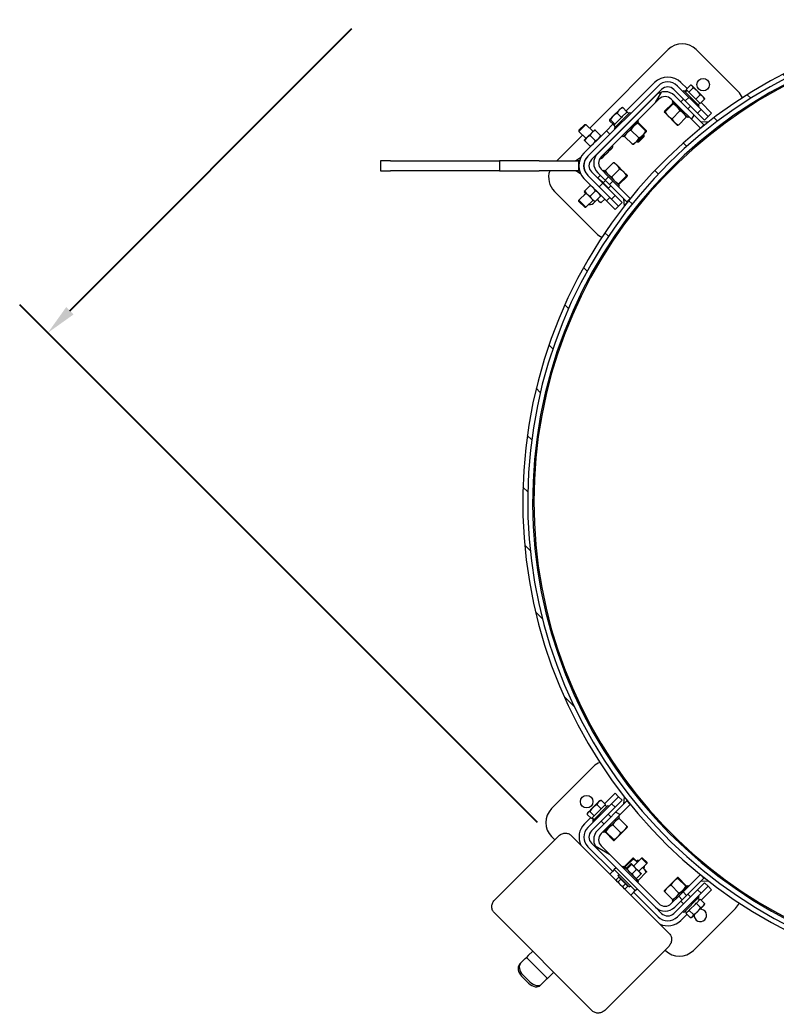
# Model space of a CAD drawing. Header units: inches. Extents: x 20 to 536, y 8 to 344.
# Drawn here: x 181.1 to 219.2, y 191.3 to 241.4 of the extents above; entities that cross this region are included whole.
import ezdxf

# ---------------------------------------------------------------- set-up
doc = ezdxf.new("R2010")
doc.units = ezdxf.units.IN
doc.header["$LTSCALE"] = 16
doc.header["$MEASUREMENT"] = 0
for name, color, linetype, lineweight in [('Dimension (ANSI)', 7, 'Continuous', 25), ('Hatch', 7, 'Continuous', 18), ('Visible', 7, 'Continuous', 18)]:
    doc.layers.add(name, color=color, linetype=linetype, lineweight=lineweight)
doc.styles.add('MEMCOR Medium', font='arial.ttf')
doc.dimstyles.new('Default (ANSI)', dxfattribs={"dimscale": 16, "dimtxt": 0.15, "dimasz": 0.098425, "dimexe": 0.125, "dimexo": 0.0625, "dimgap": 0.031496, "dimtad": 0, "dimtih": 1, "dimtoh": 1, "dimdec": 4, "dimrnd": 1e-08, "dimzin": 3, "dimdsep": 46, "dimlunit": 5, "dimtxsty": 'MEMCOR Medium', "dimcen": 0.09, "dimdle": 0.393701, "dimclrd": 256, "dimclre": 256, "dimclrt": 256, "dimadec": 0, "dimazin": 1, "dimtfac": 0.8, "dimtofl": 0, "dimtmove": 0, "dimatfit": 3, "dimfxl": 1, "dimfrac": 1, "dimtolj": 1, "dimtzin": 4, "dimlwd": -1, "dimlwe": -1, "dimarcsym": 0})

# ---------------------------------------------------------------- blocks, each defined once
blk = doc.blocks.new('*D30')
at = {"layer": 'Defpoints', "color": 0, "transparency": 16777216}
for p in [(222.2, 265.293), (247.762, 239.731), (207.912, 200.169)]:
    blk.add_point(p, dxfattribs=at)
at = {"layer": 'Dimension (ANSI)', "transparency": 16777216}
for p, q in [((247.055, 240.438), (220.786, 266.707)), ((221.086, 264.179), (206.857, 249.951)), ((183.607, 226.7), (197.836, 240.929)), ((207.205, 200.876), (181.079, 227.001))]:
    blk.add_line(p, q, dxfattribs=at)
for points in [[(220.901, 264.365), (221.272, 263.994), (222.2, 265.293)], [(183.421, 226.886), (183.793, 226.515), (182.494, 225.587)]]:
    blk.add_solid(points, dxfattribs=at)
at = {"layer": 'Dimension (ANSI)', "transparency": 16777216, "char_height": 2.4, "attachment_point": 5, "style": 'MEMCOR Medium'}
for s, insert in [('\\A1; 56{\\H0.8x;\\S1#8;} in', (202.347, 247.909)), ('\\A1;[1426.3 mm]', (202.347, 243.398))]:
    blk.add_mtext(s, dxfattribs=dict(at, insert=insert))

msp = doc.modelspace()

# ---------------------------------------------------------------- hatches: boundary and pattern name
at = {"layer": 'Hatch'}
h = msp.add_hatch(dxfattribs=at)
h.set_pattern_fill('ANSI31', color=256, scale=16, angle=90, style=0)
edge = h.paths.add_edge_path()
edge.add_spline(control_points=[(230.51857, 241.0779), (230.54985, 241.10985), (230.58123, 241.1417), (230.64424, 241.20528), (230.67586, 241.23701), (230.70758, 241.26865)], knot_values=[-0.6820759, -0.6820759, -0.6820759, -0.6820759, -0.34137369, -0.34137369, 0, 0, 0, 0], degree=3, periodic=0)
edge.add_line((230.70758, 241.26865), (230.70758, 241.32865))
edge.add_ellipse((230.70759, 217.07894), major_axis=(-24.24971, 0), ratio=1, start_angle=270, end_angle=307.897761)
edge.add_ellipse((230.70759, 217.07894), major_axis=(-19.13564, -14.89549), ratio=1, start_angle=270, end_angle=270.590688)
edge.add_ellipse((230.70759, 217.07894), major_axis=(-18.98106, -15.09197), ratio=1, start_angle=270, end_angle=283.023092)
edge.add_ellipse((230.70759, 217.07894), major_axis=(-15.09197, -18.98106), ratio=1, start_angle=270, end_angle=270.590688)
edge.add_ellipse((230.70759, 217.07894), major_axis=(-14.89549, -19.13564), ratio=1, start_angle=270, end_angle=345.795532)
edge.add_ellipse((230.70759, 217.07894), major_axis=(14.89549, -19.13564), ratio=1, start_angle=270, end_angle=270.590688)
edge.add_ellipse((230.70759, 217.07894), major_axis=(15.09197, -18.98106), ratio=1, start_angle=270, end_angle=283.023092)
edge.add_ellipse((230.70759, 217.07894), major_axis=(-15.09197, -18.98106), ratio=1, start_angle=0, end_angle=0.590688)
edge.add_ellipse((230.70759, 217.07894), major_axis=(19.13564, -14.89549), ratio=1, start_angle=270, end_angle=345.795532)
edge.add_ellipse((230.70759, 217.07894), major_axis=(19.13564, 14.89549), ratio=1, start_angle=270, end_angle=270.590688)
edge.add_ellipse((230.70759, 217.07894), major_axis=(18.98106, 15.09197), ratio=1, start_angle=270, end_angle=283.023092)
edge.add_ellipse((230.70759, 217.07894), major_axis=(15.09197, 18.98106), ratio=1, start_angle=270, end_angle=270.590688)
edge.add_ellipse((230.70759, 217.07894), major_axis=(14.89549, 19.13564), ratio=1, start_angle=270, end_angle=288.041464)
edge.add_ellipse((230.70759, 217.07894), major_axis=(8.23671, 22.808), ratio=1, start_angle=270, end_angle=270.611866)
edge.add_line((253.60224, 209.08626), (253.33728, 209.08626))
edge.add_ellipse((230.70759, 217.07894), major_axis=(-7.99268, -22.62969), ratio=1, start_angle=199.904181, end_angle=450, ccw=False)
h = msp.add_hatch(dxfattribs=at)
h.set_pattern_fill('ANSI31', color=256, scale=16, angle=180.0002, style=0)
edge = h.paths.add_edge_path()
edge.add_line((214.08715, 237.85958), (215.27983, 236.6669))
edge.add_line((215.27983, 236.6669), (215.4566, 236.84367))
edge.add_line((215.4566, 236.84367), (214.26392, 238.03636))
edge.add_ellipse((213.77602, 237.54845), major_axis=(-0.4879, 0.4879), ratio=1, start_angle=270, end_angle=360)
edge.add_line((213.28812, 238.03636), (209.75017, 234.49841))
edge.add_ellipse((210.23807, 234.01051), major_axis=(-0.4879, -0.4879), ratio=1, start_angle=270, end_angle=360)
edge.add_line((209.75017, 233.5226), (210.94285, 232.32992))
edge.add_line((210.94285, 232.32992), (211.11963, 232.5067))
edge.add_line((211.11963, 232.5067), (209.92695, 233.69938))
edge.add_ellipse((210.23807, 234.01051), major_axis=(-0.31113, 0.31113), ratio=1, start_angle=0, end_angle=90, ccw=False)
edge.add_line((209.92695, 234.32163), (210.23928, 234.63397))
edge.add_line((210.23928, 234.63397), (213.15256, 237.54725))
edge.add_line((213.15256, 237.54725), (213.46489, 237.85958))
edge.add_ellipse((213.77602, 237.54845), major_axis=(0.31113, 0.31113), ratio=1, start_angle=0, end_angle=90, ccw=False)
h = msp.add_hatch(dxfattribs=at)
h.set_pattern_fill('ANSI31', color=256, scale=16, angle=195.0002, style=0)
edge = h.paths.add_edge_path()
edge.add_line((215.41959, 235.90247), (215.59636, 236.07925))
edge.add_line((215.59636, 236.07925), (215.43884, 236.23678))
edge.add_line((215.43884, 236.23678), (214.12837, 237.54725))
edge.add_ellipse((213.64046, 237.05934), major_axis=(-0.4879, 0.4879), ratio=1, start_angle=270, end_angle=360)
edge.add_line((213.15256, 237.54725), (210.23928, 234.63397))
edge.add_ellipse((210.72718, 234.14606), major_axis=(-0.4879, -0.4879), ratio=1, start_angle=270, end_angle=360)
edge.add_line((210.23928, 233.65816), (210.61596, 233.28147))
edge.add_line((210.61596, 233.28147), (210.79274, 233.45825))
edge.add_line((210.79274, 233.45825), (210.41606, 233.83493))
edge.add_ellipse((210.72718, 234.14606), major_axis=(-0.31113, 0.31113), ratio=1, start_angle=0, end_angle=90, ccw=False)
edge.add_line((210.41606, 234.45719), (213.32934, 237.37047))
edge.add_ellipse((213.64046, 237.05934), major_axis=(0.31113, 0.31113), ratio=1, start_angle=0, end_angle=90, ccw=False)
edge.add_line((213.95159, 237.37047), (215.41959, 235.90247))
h = msp.add_hatch(dxfattribs=at)
h.set_pattern_fill('ANSI31', color=256, scale=16, angle=75, style=0)
edge = h.paths.add_edge_path()
edge.add_line((215.43884, 236.23678), (215.59636, 236.07925))
edge.add_line((215.59636, 236.07925), (215.61561, 236.06))
edge.add_ellipse((230.70759, 217.07894), major_axis=(18.98106, 15.09197), ratio=1, start_angle=89.409312, end_angle=90, ccw=False)
edge.add_line((215.8121, 236.21458), (215.43884, 236.23678))
h = msp.add_hatch(dxfattribs=at)
h.set_pattern_fill('ANSI31', color=256, scale=16, angle=195.0002, style=0)
h.paths.add_polyline_path([(210.83425, 233.06319), (211.54975, 232.34769), (211.70728, 232.19016), (211.88405, 232.36694), (211.01102, 233.23997)])
h = msp.add_hatch(dxfattribs=at)
h.set_pattern_fill('ANSI31', color=256, scale=16, angle=75, style=0)
edge = h.paths.add_edge_path()
edge.add_line((211.72653, 232.17091), (211.70728, 232.19016))
edge.add_line((211.70728, 232.19016), (211.54975, 232.34769))
edge.add_line((211.54975, 232.34769), (211.57195, 231.97443))
edge.add_ellipse((230.70759, 217.07894), major_axis=(14.89549, 19.13564), ratio=1, start_angle=89.409312, end_angle=90, ccw=False)
h = msp.add_hatch(dxfattribs=at)
h.set_pattern_fill('ANSI31', color=256, scale=16, angle=105, style=0)
edge = h.paths.add_edge_path()
edge.add_line((211.88405, 201.79094), (211.70728, 201.96772))
edge.add_line((211.70728, 201.96772), (211.54975, 201.81019))
edge.add_line((211.54975, 201.81019), (210.23928, 200.49972))
edge.add_ellipse((210.72718, 200.01182), major_axis=(-0.4879, -0.4879), ratio=1, start_angle=270, end_angle=360)
edge.add_line((210.23928, 199.52391), (213.15256, 196.61063))
edge.add_ellipse((213.64046, 197.09854), major_axis=(0.4879, -0.4879), ratio=1, start_angle=270, end_angle=360)
edge.add_line((214.12837, 196.61063), (214.50505, 196.98732))
edge.add_line((214.50505, 196.98732), (214.32827, 197.16409))
edge.add_line((214.32827, 197.16409), (213.95159, 196.78741))
edge.add_ellipse((213.64046, 197.09854), major_axis=(-0.31113, -0.31113), ratio=1, start_angle=0, end_angle=90, ccw=False)
edge.add_line((213.32934, 196.78741), (210.41606, 199.70069))
edge.add_ellipse((210.72718, 200.01182), major_axis=(-0.31113, 0.31113), ratio=1, start_angle=0, end_angle=90, ccw=False)
edge.add_line((210.41606, 200.32294), (211.88405, 201.79094))
h = msp.add_hatch(dxfattribs=at)
h.set_pattern_fill('ANSI31', color=256, scale=16, angle=75, style=0)
edge = h.paths.add_edge_path()
edge.add_line((211.54975, 201.81019), (211.70728, 201.96772))
edge.add_line((211.70728, 201.96772), (211.72653, 201.98697))
edge.add_ellipse((230.70759, 217.07894), major_axis=(-15.09197, 18.98106), ratio=1, start_angle=89.409312, end_angle=90, ccw=False)
edge.add_line((211.57195, 202.18345), (211.54975, 201.81019))
h = msp.add_hatch(dxfattribs=at)
h.set_pattern_fill('ANSI31', color=256, scale=16, angle=105, style=0)
h.paths.add_polyline_path([(214.72333, 197.2056), (215.43884, 197.9211), (215.59636, 198.07863), (215.41959, 198.25541), (214.54656, 197.38238)])
h = msp.add_hatch(dxfattribs=at)
h.set_pattern_fill('ANSI31', color=256, scale=16, angle=75, style=0)
edge = h.paths.add_edge_path()
edge.add_ellipse((230.70759, 217.07894), major_axis=(-19.13564, 14.89549), ratio=1, start_angle=89.409312, end_angle=90)
edge.add_line((215.8121, 197.9433), (215.43884, 197.9211))
edge.add_line((215.43884, 197.9211), (215.59636, 198.07863))
edge.add_line((215.59636, 198.07863), (215.61561, 198.09788))

# ---------------------------------------------------------------- linework, layer by layer
at = {"layer": 'Visible'}
for p, q in [((209.83502, 235.91262), (213.79723, 239.87483)), ((215.21145, 239.87483), (217.33277, 237.75351)), ((213.28812, 238.03636), (209.75017, 234.49841)), ((213.11134, 238.21313), (211.67372, 236.77551)), ((215.4566, 236.84367), (214.26392, 238.03636)), ((214.74855, 237.90528), (214.4407, 238.21313)), ((214.70471, 237.86143), (214.92014, 238.07687)), ((214.99291, 238.05936), (214.95105, 238.07058)), ((215.01736, 238.03492), (214.99291, 238.05936)), ((215.26419, 237.78809), (215.01736, 238.03492)), ((209.92695, 234.32163), (213.46489, 237.85958)), ((213.15256, 237.54725), (210.23928, 234.63397)), ((214.08715, 237.85958), (215.27983, 236.6669)), ((215.59636, 236.07925), (214.12837, 237.54725)), ((214.53653, 237.76375), (214.58107, 237.80829)), ((214.58107, 237.80829), (215.36056, 237.0288)), ((214.72591, 237.84023), (214.63752, 237.75184)), ((214.72646, 237.83968), (214.63807, 237.75129)), ((214.7457, 237.82044), (214.65731, 237.73205)), ((214.72597, 237.84017), (214.70471, 237.86143)), ((214.72597, 237.84017), (214.72646, 237.83968)), ((214.73103, 237.83511), (214.72646, 237.83968)), ((214.7457, 237.82044), (214.73103, 237.83511)), ((214.7457, 237.82044), (214.82261, 237.74353)), ((214.84387, 237.72227), (214.82261, 237.74353)), ((214.84387, 237.72227), (215.05931, 237.93771)), ((214.89804, 237.6681), (214.84387, 237.72227)), ((214.89804, 237.6681), (215.1442, 237.42194)), ((215.19837, 237.36777), (215.41381, 237.58321)), ((215.54911, 237.50317), (215.26419, 237.78809)), ((210.41606, 234.45719), (213.32934, 237.37047)), ((214.01565, 237.15765), (213.61876, 236.76077)), ((214.04354, 237.12976), (213.64666, 236.73288)), ((213.95159, 237.37047), (215.41959, 235.90247)), ((214.04742, 237.27464), (214.00288, 237.2301)), ((214.78237, 236.45061), (214.00288, 237.2301)), ((214.05856, 237.17442), (214.05717, 237.17479)), ((214.57272, 237.374), (214.43716, 237.23845)), ((214.92627, 237.02045), (214.79072, 236.88489)), ((215.19837, 237.36777), (215.1442, 237.42194)), ((215.23127, 237.33487), (215.19837, 237.36777)), ((215.23127, 237.33487), (215.3808, 237.18534)), ((215.3925, 237.17364), (215.30411, 237.08525)), ((215.31602, 236.98426), (215.36056, 237.0288)), ((215.41371, 237.15243), (215.3808, 237.18534)), ((215.41371, 237.15243), (215.62914, 237.36787)), ((215.98693, 236.6669), (215.45755, 237.19628)), ((215.61163, 237.44064), (215.54911, 237.50317)), ((215.61163, 237.44064), (215.62285, 237.39878)), ((211.02757, 236.52781), (210.83684, 236.33708)), ((211.33387, 236.83411), (211.02757, 236.52781)), ((211.08486, 235.92218), (211.86434, 236.70167)), ((211.43632, 236.45042), (211.22088, 236.66586)), ((211.4525, 236.95274), (211.33387, 236.83411)), ((211.4525, 236.95274), (211.45738, 236.95405)), ((211.47929, 236.49339), (211.67459, 236.68869)), ((211.71757, 236.73167), (211.50213, 236.9471)), ((211.71757, 236.73167), (211.67459, 236.68869)), ((211.71757, 236.73167), (211.71951, 236.73361)), ((211.8079, 236.64522), (211.71951, 236.73361)), ((211.90889, 236.65713), (211.86434, 236.70167)), ((213.602, 236.71786), (213.60163, 236.71924)), ((213.602, 236.71786), (213.60287, 236.71699)), ((213.60287, 236.71699), (213.79039, 236.52947)), ((213.79039, 236.52947), (214.12358, 236.19628)), ((214.39068, 236.78262), (213.9938, 236.38574)), ((215.27983, 236.6669), (215.4566, 236.84367)), ((215.63338, 236.31334), (215.27983, 236.6669)), ((215.81016, 236.49012), (215.4566, 236.84367)), ((215.98693, 236.6669), (215.81016, 236.49012)), ((209.29563, 235.81164), (209.58245, 236.09846)), ((209.64919, 236.09845), (209.29564, 235.7449)), ((209.58245, 236.09846), (209.64919, 236.09845)), ((210.00614, 235.7415), (209.64919, 236.09845)), ((211.01101, 236.11281), (210.67648, 235.77827)), ((210.83378, 236.33402), (210.83248, 236.32915)), ((210.83684, 236.33708), (210.83378, 236.33402)), ((211.05486, 236.06896), (210.83942, 236.2844)), ((211.10496, 236.11906), (210.88953, 236.3345)), ((211.05638, 236.07048), (211.05486, 236.06896)), ((211.05638, 236.07048), (211.09731, 236.11141)), ((211.14477, 235.9821), (211.05638, 236.07048)), ((211.10496, 236.11906), (211.09731, 236.11141)), ((211.15559, 236.16969), (211.10496, 236.11906)), ((211.15559, 236.16969), (211.38569, 236.39979)), ((211.43632, 236.45042), (211.38569, 236.39979)), ((211.47929, 236.49339), (211.43632, 236.45042)), ((212.30698, 236.25903), (211.52749, 235.47954)), ((212.2513, 236.20335), (212.25259, 236.2037)), ((212.26244, 236.30357), (212.30698, 236.25903)), ((212.66378, 235.76239), (212.2669, 236.15927)), ((212.69064, 235.78925), (212.29376, 236.18614)), ((214.12358, 236.19628), (214.27013, 236.04973)), ((214.27013, 236.04973), (214.27151, 236.04936)), ((214.70992, 236.46338), (214.31304, 236.06649)), ((214.72669, 236.50629), (214.72706, 236.5049)), ((214.82691, 236.49515), (214.78237, 236.45061)), ((215.41959, 235.90247), (215.59636, 236.07925)), ((215.43884, 236.23678), (215.61561, 236.06)), ((215.8121, 236.21458), (215.43884, 236.23678)), ((215.63338, 236.31334), (215.81016, 236.49012)), ((208.1829, 234.26051), (209.48147, 235.55907)), ((209.29563, 235.81164), (209.29564, 235.7449)), ((209.65259, 235.38795), (209.29564, 235.7449)), ((210.67648, 235.77827), (209.54511, 234.6469)), ((209.96195, 235.69731), (209.69678, 235.43214)), ((209.85305, 235.54104), (210.12246, 235.27163)), ((210.09453, 235.82989), (209.96195, 235.69731)), ((210.11821, 235.80621), (210.38763, 235.53679)), ((210.67648, 235.77827), (210.85326, 235.6015)), ((211.1294, 235.87764), (211.08486, 235.92218)), ((211.48295, 235.52409), (211.52749, 235.47954)), ((211.58317, 235.53522), (211.58283, 235.53394)), ((212.31709, 235.4157), (211.92021, 235.81258)), ((212.18702, 235.22595), (212.52027, 235.55921)), ((212.23771, 235.19526), (212.59126, 235.54882)), ((212.52027, 235.55921), (212.70705, 235.74598)), ((212.55057, 235.58951), (212.59126, 235.54882)), ((212.59126, 235.48404), (212.59126, 235.54882)), ((212.70705, 235.74598), (212.70786, 235.7468)), ((212.70786, 235.7468), (212.7082, 235.74808)), ((209.69678, 235.43214), (209.5642, 235.29956)), ((209.58788, 235.27588), (209.8573, 235.00646)), ((210.98219, 235.02332), (211.01012, 234.99538)), ((211.99727, 235.09588), (211.60039, 235.49276)), ((212.03973, 235.07866), (212.03845, 235.07832)), ((212.03973, 235.07866), (212.18702, 235.22595)), ((212.19702, 235.23595), (212.23771, 235.19526)), ((212.30248, 235.19526), (212.23771, 235.19526)), ((212.59126, 235.48404), (212.30248, 235.19526)), ((210.23456, 234.6292), (210.23454, 234.62922)), ((210.50623, 234.44412), (210.74292, 234.68081)), ((210.53845, 234.57958), (210.56638, 234.55164)), ((210.74292, 234.68081), (210.96479, 234.90268)), ((210.84415, 234.88529), (210.87209, 234.85735)), ((210.96479, 234.90268), (210.99327, 234.93116)), ((210.99327, 234.93116), (211.00675, 234.98147)), ((199.7815, 234.26051), (199.2815, 234.26051)), ((199.2815, 234.26051), (199.2815, 233.76051)), ((199.7815, 234.26051), (204.7815, 234.26051)), ((204.7815, 234.26051), (205.2815, 234.26051)), ((207.2815, 234.26051), (205.2815, 234.26051)), ((205.2815, 234.26051), (205.2815, 233.76051)), ((207.2815, 234.26051), (209.2815, 234.26051)), ((209.38749, 234.43422), (209.12942, 234.26051)), ((209.31692, 234.26051), (209.12942, 234.26051)), ((209.2815, 233.76051), (209.2815, 234.26051)), ((209.72188, 234.47012), (209.75017, 234.49841)), ((210.37408, 234.40859), (210.39871, 234.38397)), ((210.46294, 234.40083), (210.41262, 234.38734)), ((210.46294, 234.40083), (210.50623, 234.44412)), ((210.62957, 233.77018), (211.02646, 234.16706)), ((211.06892, 234.18427), (211.06763, 234.18462)), ((211.21621, 234.03698), (211.06892, 234.18427)), ((211.54946, 233.70373), (211.21621, 234.03698)), ((199.2815, 233.76051), (199.7815, 233.76051)), ((204.7815, 233.76051), (199.7815, 233.76051)), ((205.2815, 233.76051), (204.7815, 233.76051)), ((205.2815, 233.76051), (207.2815, 233.76051)), ((209.2815, 233.76051), (207.2815, 233.76051)), ((209.38749, 233.58679), (209.12942, 233.76051)), ((209.12942, 233.76051), (209.31692, 233.76051)), ((209.75017, 233.5226), (209.72188, 233.55089)), ((209.75017, 233.5226), (210.94285, 232.32992)), ((211.11963, 232.5067), (209.92695, 233.69938)), ((210.23928, 233.65816), (210.61596, 233.28147)), ((210.25222, 233.40947), (210.37009, 233.52734)), ((210.79274, 233.45825), (210.41606, 233.83493)), ((210.55668, 233.78339), (210.51214, 233.73885)), ((211.33617, 233.00391), (210.55668, 233.78339)), ((210.61236, 233.72772), (210.61201, 233.729)), ((210.9494, 233.45035), (211.34628, 233.84723)), ((211.73624, 233.51695), (211.54946, 233.70373)), ((211.73705, 233.51614), (211.73624, 233.51695)), ((211.73705, 233.51614), (211.73739, 233.51486)), ((209.54511, 233.37411), (210.67648, 232.24274)), ((209.58788, 232.74513), (209.8573, 233.01455)), ((209.87987, 233.03935), (209.70828, 232.86776)), ((210.25222, 233.40947), (210.23454, 233.39179)), ((210.3848, 233.27688), (210.25222, 233.40947)), ((210.51738, 233.1443), (210.3848, 233.27688)), ((210.51738, 233.1443), (210.63526, 233.26218)), ((210.64996, 233.01172), (210.51738, 233.1443)), ((210.61596, 233.28147), (210.79274, 233.45825)), ((210.83425, 233.06319), (210.61596, 233.28147)), ((210.78255, 232.87914), (210.64996, 233.01172)), ((210.79274, 233.45825), (211.01102, 233.23997)), ((211.01102, 233.23997), (210.83425, 233.06319)), ((210.83425, 233.06319), (211.70728, 232.19016)), ((211.88405, 232.36694), (211.01102, 233.23997)), ((211.28049, 233.05958), (211.28177, 233.05924)), ((211.33617, 233.00391), (211.29163, 232.95936)), ((211.29608, 233.10367), (211.69297, 233.50055)), ((211.32295, 233.0768), (211.71983, 233.47368)), ((210.17685, 230.59759), (208.05553, 232.71891)), ((209.65259, 232.63306), (209.29564, 232.27611)), ((209.5642, 232.72145), (209.69678, 232.58887)), ((209.69678, 232.58887), (209.96195, 232.3237)), ((209.85305, 232.47997), (210.12246, 232.74938)), ((210.78255, 232.87914), (210.76487, 232.86146)), ((210.76633, 232.86), (210.90188, 232.99556)), ((210.78255, 232.87914), (210.90042, 232.99701)), ((210.94285, 232.32992), (211.11963, 232.5067)), ((211.11963, 232.5067), (211.47318, 232.15314)), ((209.29563, 232.20937), (209.29564, 232.27611)), ((209.58245, 231.92255), (209.29563, 232.20937)), ((209.29564, 232.27611), (209.64919, 231.92256)), ((210.00614, 232.27951), (209.64919, 231.92256)), ((209.96195, 232.3237), (210.09453, 232.19112)), ((210.11821, 232.2148), (210.38763, 232.48422)), ((210.21209, 232.30868), (210.2918, 232.22897)), ((210.2918, 232.22897), (210.34613, 232.17464)), ((210.34613, 232.17464), (210.39891, 232.1605)), ((210.59212, 232.32709), (210.42053, 232.1555)), ((210.67648, 232.24274), (210.85326, 232.41951)), ((210.67648, 232.24274), (211.11963, 231.79959)), ((210.94285, 232.32992), (211.2964, 231.97637)), ((211.47318, 232.15314), (211.2964, 231.97637)), ((211.72653, 232.17091), (211.54975, 232.34769)), ((211.54975, 232.34769), (211.57195, 231.97443)), ((211.70728, 232.19016), (211.88405, 232.36694)), ((209.58245, 231.92255), (209.64919, 231.92256)), ((211.11963, 231.79959), (211.2964, 231.97637)), ((207.91169, 201.5828), (210.03301, 203.70412)), ((211.70728, 201.96772), (210.23928, 200.49972)), ((210.34588, 201.98299), (210.28335, 201.92046)), ((210.34588, 201.98299), (210.38774, 201.9942)), ((210.63409, 201.78506), (210.41865, 202.0005)), ((211.11963, 202.35829), (210.59024, 201.8289)), ((211.2964, 202.18151), (210.94285, 201.82796)), ((211.11963, 202.35829), (211.2964, 202.18151)), ((211.47318, 202.00473), (211.11963, 201.65118)), ((211.47318, 202.00473), (211.2964, 202.18151)), ((211.57195, 202.18345), (211.54975, 201.81019)), ((211.54975, 201.81019), (211.72653, 201.98697)), ((211.88405, 201.79094), (211.70728, 201.96772)), ((210.94285, 201.82796), (209.75017, 200.63528)), ((209.99844, 201.63554), (209.7516, 201.38871)), ((211.11963, 201.65118), (209.92695, 200.4585)), ((209.97823, 200.95243), (210.75772, 201.73191)), ((210.28335, 201.92046), (209.99844, 201.63554)), ((210.11842, 201.26939), (210.36459, 201.51556)), ((210.41876, 201.56972), (210.20332, 201.78516)), ((210.41876, 201.56972), (210.36459, 201.51556)), ((210.41606, 200.32294), (211.88405, 201.79094)), ((210.45166, 201.60263), (210.41876, 201.56972)), ((210.45166, 201.60263), (210.60119, 201.75216)), ((210.63409, 201.78506), (210.60119, 201.75216)), ((210.61289, 201.76385), (210.70127, 201.67547)), ((210.80226, 201.68737), (210.75772, 201.73191)), ((211.11963, 201.65118), (210.94285, 201.82796)), ((209.88124, 201.1199), (209.57339, 200.81205)), ((209.92509, 201.07606), (209.70965, 201.29149)), ((209.72716, 201.36427), (209.71595, 201.32241)), ((209.7516, 201.38871), (209.72716, 201.36427)), ((210.06426, 201.21522), (209.84882, 201.43066)), ((209.94635, 201.09732), (209.92509, 201.07606)), ((209.94629, 201.09726), (210.03468, 201.00887)), ((209.94635, 201.09732), (209.94685, 201.09782)), ((209.95142, 201.10238), (209.94685, 201.09782)), ((209.94685, 201.09782), (210.03524, 201.00943)), ((209.96608, 201.11705), (209.95142, 201.10238)), ((209.96608, 201.11705), (210.04299, 201.19396)), ((209.96608, 201.11705), (210.05447, 201.02866)), ((210.02278, 200.90788), (209.97823, 200.95243)), ((210.06426, 201.21522), (210.04299, 201.19396)), ((210.11842, 201.26939), (210.06426, 201.21522)), ((210.41252, 200.94407), (210.54808, 200.80852)), ((211.33592, 201.15372), (210.55643, 200.37423)), ((210.76607, 201.29763), (210.90163, 201.16207)), ((211.28024, 201.09804), (211.28162, 201.09841)), ((211.29137, 201.19826), (211.33592, 201.15372)), ((211.32315, 201.08128), (211.72003, 200.68439)), ((211.0039, 200.76203), (211.40079, 200.36515)), ((211.25705, 200.16174), (211.59025, 200.49493)), ((211.59025, 200.49493), (211.7368, 200.64148)), ((211.7368, 200.64148), (211.73717, 200.64287)), ((205.05979, 196.99876), (208.24178, 200.18074)), ((208.07066, 200.00962), (207.91169, 200.16859)), ((211.17431, 197.95531), (208.90063, 200.229)), ((210.51189, 200.41877), (210.55643, 200.37423)), ((210.61211, 200.42991), (210.61174, 200.42853)), ((210.62887, 200.387), (211.02575, 199.99012)), ((210.65677, 200.41489), (211.05365, 200.01801)), ((211.06866, 199.97335), (211.06728, 199.97298)), ((211.06866, 199.97335), (211.06954, 199.97423)), ((211.06954, 199.97423), (211.25705, 200.16174)), ((209.75017, 199.65947), (210.98881, 198.42083)), ((209.92695, 199.83625), (210.23928, 199.52391)), ((210.23928, 199.52391), (213.15256, 196.61063)), ((213.32934, 196.78741), (210.41606, 199.70069)), ((211.99727, 199.062), (211.60039, 198.66512)), ((212.02413, 199.03513), (211.62725, 198.63825)), ((212.03973, 199.07921), (212.03845, 199.07956)), ((212.04054, 199.0784), (212.03973, 199.07921)), ((212.22732, 198.89163), (212.04054, 199.0784)), ((212.05053, 198.68705), (212.44839, 199.08491)), ((212.19702, 198.92192), (212.23771, 198.96261)), ((212.30248, 198.96262), (212.23771, 198.96261)), ((212.2819, 198.91842), (212.23771, 198.96261)), ((212.30248, 198.96262), (212.31429, 198.95081)), ((212.71356, 198.81974), (212.44839, 199.08491)), ((212.50261, 199.08491), (212.44839, 199.08491)), ((212.50261, 199.08491), (212.71356, 198.87397)), ((211.07367, 198.50568), (210.98174, 198.41375)), ((211.16559, 198.5976), (211.07367, 198.50568)), ((211.42722, 198.15212), (211.07367, 198.50568)), ((211.48295, 198.63379), (211.52749, 198.67833)), ((211.52749, 198.67833), (211.63015, 198.57568)), ((211.58317, 198.62266), (211.58283, 198.62394)), ((211.58561, 198.53113), (211.64218, 198.5877)), ((211.64218, 198.5877), (212.21635, 198.01353)), ((211.68602, 198.54386), (211.68528, 198.54589)), ((211.90879, 198.7937), (211.69003, 198.57494)), ((211.9386, 198.76388), (211.71985, 198.54513)), ((211.93987, 198.79771), (211.93784, 198.79845)), ((211.94125, 198.79634), (211.93987, 198.79771)), ((212.08454, 198.65304), (211.94125, 198.79634)), ((212.19538, 198.50711), (211.97663, 198.28835)), ((212.32641, 198.41117), (212.08454, 198.65304)), ((212.24121, 198.87773), (212.22732, 198.89163)), ((212.3157, 198.42189), (212.71356, 198.81974)), ((212.56057, 198.55837), (212.50638, 198.61257)), ((212.59126, 198.60906), (212.54707, 198.65325)), ((212.55057, 198.56837), (212.59126, 198.60906)), ((212.70786, 198.41108), (212.56057, 198.55837)), ((212.57945, 198.68564), (212.59126, 198.67383)), ((212.59126, 198.67383), (212.59126, 198.60906)), ((212.71356, 198.87397), (212.71356, 198.81974)), ((210.84881, 198.28082), (210.98174, 198.41375)), ((211.30046, 198.13039), (211.16405, 197.99399)), ((211.1769, 197.94565), (211.16581, 197.98704)), ((211.1769, 197.94565), (211.20008, 197.92246)), ((211.26034, 198.20586), (211.31691, 198.26243)), ((211.26034, 198.20586), (211.83451, 197.63169)), ((211.40801, 198.02284), (211.2716, 197.88644)), ((211.30046, 198.13039), (211.35423, 198.07661)), ((211.33105, 198.0998), (211.34873, 198.11748)), ((211.35423, 198.07661), (211.40801, 198.02284)), ((211.40801, 198.02284), (211.52265, 197.9082)), ((211.42722, 198.15212), (211.78077, 197.79857)), ((212.15978, 197.95696), (212.21635, 198.01353)), ((212.17251, 198.05737), (212.17454, 198.05663)), ((212.42235, 198.28014), (212.20359, 198.06139)), ((212.20432, 198.00151), (212.30698, 197.89885)), ((212.2513, 197.95452), (212.25259, 197.95418)), ((212.69064, 198.36862), (212.29376, 197.97174)), ((212.42636, 198.31122), (212.32641, 198.41117)), ((212.42636, 198.31122), (212.4271, 198.3092)), ((212.70786, 198.41108), (212.7082, 198.4098)), ((214.26957, 198.10759), (214.0828, 197.92081)), ((214.27038, 198.1084), (214.26957, 198.10759)), ((214.27038, 198.1084), (214.27167, 198.10874)), ((214.68286, 197.66744), (214.28598, 198.06432)), ((214.70972, 197.6943), (214.31284, 198.09118)), ((215.41959, 198.25541), (214.54656, 197.38238)), ((214.72333, 197.2056), (215.59636, 198.07863)), ((215.59636, 198.07863), (215.41959, 198.25541)), ((215.61561, 198.09788), (215.43884, 197.9211)), ((215.43884, 197.9211), (215.8121, 197.9433)), ((211.20008, 197.92246), (211.3685, 197.75405)), ((211.3685, 197.75405), (211.54402, 197.57853)), ((211.63729, 197.79355), (211.50089, 197.65715)), ((211.52265, 197.9082), (211.63729, 197.79355)), ((211.54402, 197.57853), (211.57429, 197.54825)), ((211.57429, 197.54825), (211.61569, 197.53716)), ((213.85764, 195.27198), (211.58396, 197.54566)), ((211.75904, 197.67181), (211.62263, 197.53541)), ((211.63729, 197.79355), (211.69816, 197.73268)), ((211.69816, 197.73268), (211.75904, 197.67181)), ((211.72844, 197.7024), (211.74612, 197.72008)), ((212.13433, 197.44502), (211.78077, 197.79857)), ((211.83451, 197.63169), (211.89108, 197.68826)), ((212.0424, 197.35309), (212.13433, 197.44502)), ((212.13433, 197.44502), (212.22625, 197.53694)), ((212.26244, 197.8543), (212.30698, 197.89885)), ((213.60225, 197.44027), (213.60191, 197.43899)), ((213.74954, 197.58756), (213.60225, 197.44027)), ((214.0828, 197.92081), (213.74954, 197.58756)), ((214.33617, 197.32075), (213.93929, 197.71763)), ((214.78262, 197.70752), (214.00313, 196.92803)), ((214.08715, 196.2983), (215.27983, 197.49098)), ((214.72694, 197.65184), (214.72728, 197.65313)), ((214.78262, 197.70752), (214.82716, 197.66298)), ((215.27983, 197.49098), (215.63338, 197.84453)), ((215.27983, 197.49098), (215.4566, 197.3142)), ((215.4566, 197.3142), (215.81016, 197.66776)), ((215.45943, 196.96348), (215.98693, 197.49098)), ((215.63338, 197.84453), (215.81016, 197.66776)), ((215.98693, 197.49098), (215.81016, 197.66776)), ((212.0424, 197.35309), (211.90947, 197.22016)), ((212.04947, 197.36017), (213.28812, 196.12152)), ((214.01635, 197.00093), (213.61947, 197.39781)), ((214.32827, 197.16409), (213.95159, 196.78741)), ((214.00313, 196.92803), (214.04767, 196.88349)), ((214.05881, 196.98371), (214.05752, 196.98337)), ((214.12837, 196.61063), (214.50505, 196.98732)), ((214.26392, 196.12152), (215.4566, 197.3142)), ((214.32827, 197.16409), (214.54656, 197.38238)), ((214.50505, 196.98732), (214.32827, 197.16409)), ((214.72333, 197.2056), (214.50505, 196.98732)), ((214.54656, 197.38238), (214.72333, 197.2056)), ((214.58132, 196.34984), (215.36081, 197.12933)), ((214.92653, 197.13768), (214.79097, 197.27323)), ((215.38469, 196.97643), (215.24428, 196.83602)), ((215.3009, 197.06941), (215.38929, 196.98102)), ((215.36081, 197.12933), (215.31627, 197.17387)), ((215.38469, 196.97643), (215.41558, 197.00732)), ((215.41558, 197.00732), (215.63102, 196.79189)), ((213.15256, 196.61063), (213.46489, 196.2983)), ((214.57297, 196.78412), (214.43742, 196.91968)), ((214.83373, 196.42547), (214.72685, 196.31858)), ((214.83373, 196.42547), (214.85725, 196.44899)), ((214.85725, 196.44899), (214.91167, 196.50341)), ((214.85725, 196.44899), (215.07269, 196.23355)), ((215.15897, 196.7507), (214.91167, 196.50341)), ((217.18893, 196.5482), (215.06761, 194.42688)), ((215.15897, 196.7507), (215.21338, 196.80512)), ((215.21338, 196.80512), (215.24428, 196.83602)), ((215.21338, 196.80512), (215.42882, 196.58968)), ((215.27839, 196.38399), (215.55755, 196.66315)), ((215.55755, 196.66315), (215.61188, 196.71749)), ((215.61188, 196.71749), (215.62603, 196.77026)), ((205.01154, 196.33991), (209.96856, 191.38289)), ((214.4407, 195.94474), (214.74717, 196.25122)), ((214.58132, 196.34984), (214.53678, 196.39438)), ((214.63777, 196.40629), (214.72616, 196.3179)), ((214.70333, 196.29507), (214.72685, 196.31858)), ((214.70333, 196.29507), (214.91877, 196.07963)), ((214.99317, 196.09877), (214.94039, 196.08463)), ((214.99317, 196.09877), (215.02336, 196.12896)), ((215.02336, 196.12896), (215.27839, 196.38399)), ((213.80939, 194.61313), (210.62741, 191.43115)), ((213.6534, 194.42688), (213.63827, 194.44201)), ((206.36378, 193.79579), (206.58702, 194.01903)), ((206.58702, 194.01903), (206.64087, 194.07288)), ((206.73279, 194.16481), (206.64087, 194.07288)), ((206.64087, 194.07288), (207.70153, 193.01222)), ((206.73279, 194.16481), (206.95972, 194.39173)), ((206.36378, 193.79579), (206.29878, 193.73079)), ((206.40233, 193.12724), (206.75588, 192.77368)), ((206.82088, 192.83868), (206.46733, 193.19224)), ((207.64768, 192.95837), (207.42444, 192.73513)), ((207.70153, 193.01222), (207.64768, 192.95837)), ((207.70153, 193.01222), (207.79345, 193.10415)), ((208.02038, 193.33107), (207.79345, 193.10415)), ((207.35944, 192.67013), (207.42444, 192.73513))]:
    msp.add_line(p, q, dxfattribs=at)
for centre in [(215.565, 238.10707), (209.67946, 201.93635)]:
    msp.add_circle(centre, 0.315, dxfattribs=at)
for centre, radius, start, end in [((230.70759, 217.07894), 24.24971, 90.000005, 340.755564), ((230.70759, 217.07894), 23.99971, 90.451252, 340.547071), ((230.70759, 217.07894), 23.74971, 90.451252, 343.742219), ((230.70759, 217.07894), 23.69, 15.755029, 344.244971), ((214.50434, 239.16773), 1, 45, 135), ((213.77602, 237.54845), 0.94, 45, 135), ((213.77602, 237.54845), 0.69, 45, 135), ((213.64046, 237.05934), 0.69, 45, 135), ((213.77602, 237.54845), 0.44, 45, 135), ((216.62566, 237.04641), 1, 23.442292, 45), ((213.64046, 237.05934), 0.44, 45, 135), ((230.70759, 217.07894), 24.24971, 127.897766, 128.488454), ((210.1815, 234.01051), 0.9, 135, 225), ((210.72718, 234.14606), 0.69, 135, 225), ((210.1815, 234.01051), 0.9, 151.914066, 163.87238), ((210.1815, 234.01051), 0.65, 135, 225), ((210.23807, 234.01051), 0.69, 135, 225), ((210.23807, 234.01051), 0.44, 135, 225), ((210.72718, 234.14606), 0.44, 135, 225), ((208.76263, 233.42602), 1, 160.458746, 225), ((210.1815, 234.01051), 0.9, 196.12762, 208.085934), ((209.82329, 232.36536), 0.315, 124.777821, 145.222179), ((209.82329, 232.36536), 0.315, 262.097602, 327.57618), ((230.70759, 217.07894), 24.24971, 141.511546, 142.102234), ((210.88395, 231.3047), 1, 225, 244.129329), ((210.74012, 202.99701), 1, 113.442292, 135), ((230.70759, 217.07894), 24.24971, 217.897766, 218.488454), ((208.6188, 200.87569), 1, 135, 225), ((210.23807, 200.14737), 0.94, 135, 205.853118), ((210.23807, 200.14737), 0.69, 135, 225), ((210.23807, 200.14737), 0.44, 135, 225), ((210.72718, 200.01182), 0.69, 135, 225), ((210.72718, 200.01182), 0.44, 135, 225), ((230.70759, 217.07894), 24.24971, 231.511546, 232.102234), ((213.64046, 197.09854), 0.69, 225, 315), ((213.64046, 197.09854), 0.44, 225, 315), ((215.42117, 196.19465), 0.315, 176.794475, 93.205525), ((216.48183, 197.25531), 1, 315, 334.129329), ((213.77602, 196.60943), 0.69, 225, 315), ((213.77602, 196.60943), 0.94, 244.146882, 315), ((213.77602, 196.60943), 0.44, 225, 315), ((214.3605, 195.13399), 1, 225, 315)]:
    msp.add_arc(centre, radius, start, end, dxfattribs=at)
for centre, major_axis, start_param, end_param in [((206.65233, 193.37724), (-0.35355, 0.35355), 0, 1.57079633), ((206.71733, 193.44224), (-0.35355, 0.35355), 0, 1.57079633), ((207.00588, 193.02368), (0.35355, -0.35355), 4.71238898, 6.28318531), ((207.07088, 193.08868), (0.35355, -0.35355), 4.71238898, 6.28318531)]:
    msp.add_ellipse(centre, major_axis=major_axis, ratio=0.70710678, start_param=start_param, end_param=end_param, dxfattribs=at)
for points, weights in [([(215.01736, 238.03492), (214.98506, 238.06721), (214.92014, 238.07687)], [1, 1.04314139574, 1.01001874936]), ([(215.05931, 237.93771), (215.04965, 238.00263), (215.01736, 238.03492)], [1.01001874936, 1.04314139574, 1]), ([(215.26419, 237.78809), (215.18193, 237.87035), (215.05931, 237.93771)], [1, 1.04314139574, 1.01001874936]), ([(215.41381, 237.58321), (215.34645, 237.70583), (215.26419, 237.78809)], [1.01001874936, 1.04314139574, 1]), ([(215.54911, 237.50317), (215.49914, 237.55314), (215.41381, 237.58321)], [1, 1.04314139574, 1.01001874936]), ([(214.05943, 237.17354), (214.05296, 237.18002), (214.01565, 237.15765)], [1, 1.0379548493, 1]), ([(214.04354, 237.12976), (214.0659, 237.16707), (214.05943, 237.17354)], [1, 1.0379548493, 1]), ([(214.24695, 236.98603), (214.16639, 237.06658), (214.04354, 237.12976)], [1, 1.0379548493, 1]), ([(215.62914, 237.36787), (215.59907, 237.4532), (215.54911, 237.50317)], [1.01001874936, 1.04314139574, 1]), ([(215.62285, 237.39878), (215.62666, 237.38456), (215.62914, 237.36787)], [1.02184119232, 1.01833204247, 1.01001874936]), ([(211.02757, 236.52781), (210.95068, 236.45092), (210.88953, 236.3345)], [1, 1.04314139574, 1.01001874936]), ([(211.22088, 236.66586), (211.10446, 236.6047), (211.02757, 236.52781)], [1.01001874936, 1.04314139574, 1]), ([(211.33387, 236.83411), (211.26861, 236.76885), (211.22088, 236.66586)], [1, 1.04314139574, 1.01001874936]), ([(211.50213, 236.9471), (211.39914, 236.89937), (211.33387, 236.83411)], [1.01001874936, 1.04314139574, 1]), ([(211.45738, 236.95405), (211.47129, 236.95777), (211.50213, 236.9471)], [1.01703998005, 1.03469726123, 1.01001874936]), ([(213.61876, 236.76077), (213.5964, 236.72346), (213.60287, 236.71699)], [1, 1.0379548493, 1]), ([(213.60287, 236.71699), (213.60935, 236.71051), (213.64666, 236.73288)], [1, 1.0379548493, 1]), ([(213.64666, 236.73288), (213.70984, 236.61002), (213.79039, 236.52947)], [1, 1.0379548493, 1]), ([(213.79039, 236.52947), (213.87094, 236.44892), (213.9938, 236.38574)], [1, 1.0379548493, 1]), ([(214.39068, 236.78262), (214.3275, 236.90547), (214.24695, 236.98603)], [1, 1.0379548493, 1]), ([(214.58014, 236.65284), (214.50606, 236.72692), (214.39068, 236.78262)], [1, 1.0379548493, 1]), ([(214.70992, 236.46338), (214.65422, 236.57875), (214.58014, 236.65284)], [1, 1.0379548493, 1]), ([(210.83684, 236.33708), (210.82522, 236.32545), (210.83942, 236.2844)], [1, 1.04314139574, 1.01001874936]), ([(210.88953, 236.3345), (210.84847, 236.34871), (210.83684, 236.33708)], [1.01001874936, 1.04314139574, 1]), ([(212.06372, 236.01577), (211.98327, 235.93532), (211.92021, 235.81258)], [1, 1.0379548493, 1]), ([(212.2669, 236.15927), (212.14417, 236.09622), (212.06372, 236.01577)], [1, 1.0379548493, 1]), ([(212.25049, 236.20254), (212.24426, 236.19631), (212.2669, 236.15927)], [1, 1.0379548493, 1]), ([(212.29376, 236.18614), (212.25673, 236.20878), (212.25049, 236.20254)], [1, 1.0379548493, 1]), ([(213.9938, 236.38574), (214.0495, 236.27036), (214.12358, 236.19628)], [1, 1.0379548493, 1]), ([(214.12358, 236.19628), (214.19766, 236.1222), (214.31304, 236.06649)], [1, 1.0379548493, 1]), ([(214.31304, 236.06649), (214.28045, 236.04696), (214.27151, 236.04936)], [1, 1.03298964746, 1.00863132176]), ([(214.72706, 236.5049), (214.72945, 236.49596), (214.70992, 236.46338)], [1.00863132176, 1.03298964746, 1]), ([(209.85305, 235.54104), (209.75831, 235.49368), (209.69678, 235.43214)], [1, 1.0379548493, 1]), ([(209.96195, 235.69731), (209.90042, 235.63578), (209.85305, 235.54104)], [1, 1.0379548493, 1]), ([(210.11821, 235.80621), (210.02348, 235.75884), (209.96195, 235.69731)], [1, 1.0379548493, 1]), ([(210.09453, 235.82989), (210.09453, 235.82989), (210.11821, 235.80621)], [1, 1.0379548493, 1]), ([(210.27873, 235.38052), (210.34026, 235.44206), (210.38763, 235.53679)], [1, 1.0379548493, 1]), ([(210.38763, 235.53679), (210.41131, 235.51311), (210.41131, 235.51311)], [1, 1.0379548493, 1]), ([(211.60039, 235.49276), (211.58051, 235.52528), (211.58283, 235.53394)], [1, 1.03317429485, 1.00835685167]), ([(211.73046, 235.68251), (211.65625, 235.6083), (211.60039, 235.49276)], [1, 1.0379548493, 1]), ([(211.92021, 235.81258), (211.80468, 235.75673), (211.73046, 235.68251)], [1, 1.0379548493, 1]), ([(212.31709, 235.4157), (212.43983, 235.47876), (212.52027, 235.55921)], [1, 1.0379548493, 1]), ([(212.52027, 235.55921), (212.60072, 235.63966), (212.66378, 235.76239)], [1, 1.0379548493, 1]), ([(212.66378, 235.76239), (212.70082, 235.73975), (212.70705, 235.74598)], [1, 1.0379548493, 1]), ([(212.70705, 235.74598), (212.71328, 235.75222), (212.69064, 235.78925)], [1, 1.0379548493, 1]), ([(209.58788, 235.27588), (209.5642, 235.29956), (209.5642, 235.29956)], [1, 1.0379548493, 1]), ([(209.69678, 235.43214), (209.63525, 235.37061), (209.58788, 235.27588)], [1, 1.0379548493, 1]), ([(209.8573, 235.00646), (209.95203, 235.05383), (210.01357, 235.11536)], [1, 1.0379548493, 1]), ([(210.01357, 235.11536), (210.0751, 235.17689), (210.12246, 235.27163)], [1, 1.0379548493, 1]), ([(210.12246, 235.27163), (210.2172, 235.31899), (210.27873, 235.38052)], [1, 1.0379548493, 1]), ([(211.99727, 235.09588), (212.1128, 235.15174), (212.18702, 235.22595)], [1, 1.0379548493, 1]), ([(212.03845, 235.07832), (212.02979, 235.076), (211.99727, 235.09588)], [1.00835685167, 1.03317429485, 1]), ([(212.18702, 235.22595), (212.26123, 235.30017), (212.31709, 235.4157)], [1, 1.0379548493, 1]), ([(209.88098, 234.98278), (209.88098, 234.98278), (209.8573, 235.00646)], [1, 1.0379548493, 1]), ([(210.50623, 234.44412), (210.54514, 234.48303), (210.56638, 234.55164)], [1, 1.0379548493, 1]), ([(210.56638, 234.55164), (210.67198, 234.60987), (210.74292, 234.68081)], [1, 1.0379548493, 1]), ([(210.74292, 234.68081), (210.81386, 234.75175), (210.87209, 234.85735)], [1, 1.0379548493, 1]), ([(210.87209, 234.85735), (210.93276, 234.87065), (210.96479, 234.90268)], [1, 1.0379548493, 1]), ([(210.96479, 234.90268), (210.99682, 234.93471), (211.01012, 234.99538)], [1, 1.0379548493, 1]), ([(210.39871, 234.38397), (210.46732, 234.40521), (210.50623, 234.44412)], [1, 1.0379548493, 1]), ([(210.41262, 234.38734), (210.40591, 234.38554), (210.39871, 234.38397)], [1.00771288784, 1.00435648424, 1]), ([(211.02646, 234.16706), (211.05898, 234.18694), (211.06763, 234.18462)], [1, 1.03317429485, 1.00835685167]), ([(211.21621, 234.03698), (211.14199, 234.1112), (211.02646, 234.16706)], [1, 1.0379548493, 1]), ([(211.34628, 233.84723), (211.29042, 233.96277), (211.21621, 234.03698)], [1, 1.0379548493, 1]), ([(210.61201, 233.729), (210.6097, 233.73765), (210.62957, 233.77018)], [1.00835685167, 1.03317429485, 1]), ([(210.62957, 233.77018), (210.68543, 233.65464), (210.75965, 233.58043)], [1, 1.0379548493, 1]), ([(210.75965, 233.58043), (210.83386, 233.50621), (210.9494, 233.45035)], [1, 1.0379548493, 1]), ([(211.54946, 233.70373), (211.46901, 233.78418), (211.34628, 233.84723)], [1, 1.0379548493, 1]), ([(211.69297, 233.50055), (211.62991, 233.62328), (211.54946, 233.70373)], [1, 1.0379548493, 1]), ([(211.73624, 233.51695), (211.73, 233.52319), (211.69297, 233.50055)], [1, 1.0379548493, 1]), ([(211.71983, 233.47368), (211.74247, 233.51072), (211.73624, 233.51695)], [1, 1.0379548493, 1]), ([(209.8573, 233.01455), (209.88098, 233.03823), (209.88098, 233.03823)], [1, 1.0379548493, 1]), ([(210.01357, 232.90565), (209.95203, 232.96718), (209.8573, 233.01455)], [1, 1.0379548493, 1]), ([(210.9494, 233.45035), (211.01245, 233.32762), (211.0929, 233.24717)], [1, 1.0379548493, 1]), ([(211.0929, 233.24717), (211.17335, 233.16672), (211.29608, 233.10367)], [1, 1.0379548493, 1]), ([(211.29608, 233.10367), (211.27345, 233.06663), (211.27968, 233.0604)], [1, 1.0379548493, 1]), ([(211.27968, 233.0604), (211.28591, 233.05416), (211.32295, 233.0768)], [1, 1.0379548493, 1]), ([(209.5642, 232.72145), (209.5642, 232.72145), (209.58788, 232.74513)], [1, 1.0379548493, 1]), ([(209.58788, 232.74513), (209.63525, 232.6504), (209.69678, 232.58887)], [1, 1.0379548493, 1]), ([(209.69678, 232.58887), (209.75831, 232.52734), (209.85305, 232.47997)], [1, 1.0379548493, 1]), ([(209.70828, 232.86776), (209.70846, 232.86682), (209.70865, 232.8659)], [1.01001874936, 1.01045388896, 1.0108758664]), ([(210.12246, 232.74938), (210.0751, 232.84412), (210.01357, 232.90565)], [1, 1.0379548493, 1]), ([(210.27873, 232.64049), (210.2172, 232.70202), (210.12246, 232.74938)], [1, 1.0379548493, 1]), ([(210.38763, 232.48422), (210.34026, 232.57895), (210.27873, 232.64049)], [1, 1.0379548493, 1]), ([(210.41131, 232.5079), (210.41131, 232.5079), (210.38763, 232.48422)], [1, 1.0379548493, 1]), ([(209.85305, 232.47997), (209.90042, 232.38523), (209.96195, 232.3237)], [1, 1.0379548493, 1]), ([(209.96195, 232.3237), (210.02348, 232.26217), (210.11821, 232.2148)], [1, 1.0379548493, 1]), ([(210.11821, 232.2148), (210.09453, 232.19112), (210.09453, 232.19112)], [1, 1.0379548493, 1]), ([(210.22972, 232.32631), (210.25382, 232.26695), (210.2918, 232.22897)], [1.02011559912, 1.03463507916, 1]), ([(210.2918, 232.22897), (210.33872, 232.18205), (210.42053, 232.1555)], [1, 1.04314139574, 1.01001874936]), ([(210.42053, 232.1555), (210.40919, 232.15774), (210.39891, 232.1605)], [1.01001874936, 1.01532757125, 1.01867725042]), ([(210.41865, 202.0005), (210.33332, 201.97043), (210.28335, 201.92046)], [1.01001874936, 1.04314139574, 1]), ([(210.38774, 201.9942), (210.40196, 201.99801), (210.41865, 202.0005)], [1.02184119232, 1.01833204247, 1.01001874936]), ([(209.99844, 201.63554), (209.91618, 201.55328), (209.84882, 201.43066)], [1, 1.04314139574, 1.01001874936]), ([(210.20332, 201.78516), (210.0807, 201.7178), (209.99844, 201.63554)], [1.01001874936, 1.04314139574, 1]), ([(210.28335, 201.92046), (210.23339, 201.87049), (210.20332, 201.78516)], [1, 1.04314139574, 1.01001874936]), ([(209.7516, 201.38871), (209.71931, 201.35642), (209.70965, 201.29149)], [1, 1.04314139574, 1.01001874936]), ([(209.84882, 201.43066), (209.7839, 201.421), (209.7516, 201.38871)], [1.01001874936, 1.04314139574, 1]), ([(211.13369, 200.95149), (211.05961, 200.87741), (211.0039, 200.76203)], [1, 1.0379548493, 1]), ([(211.32315, 201.08128), (211.20777, 201.02557), (211.13369, 200.95149)], [1, 1.0379548493, 1]), ([(211.28162, 201.09841), (211.29056, 201.10081), (211.32315, 201.08128)], [1.00863132176, 1.03298964746, 1]), ([(210.65677, 200.41489), (210.61945, 200.43726), (210.61298, 200.43078)], [1, 1.0379548493, 1]), ([(210.8005, 200.6183), (210.71994, 200.53775), (210.65677, 200.41489)], [1, 1.0379548493, 1]), ([(211.0039, 200.76203), (210.88105, 200.69885), (210.8005, 200.6183)], [1, 1.0379548493, 1]), ([(211.40079, 200.36515), (211.51617, 200.42085), (211.59025, 200.49493)], [1, 1.0379548493, 1]), ([(211.59025, 200.49493), (211.66433, 200.56902), (211.72003, 200.68439)], [1, 1.0379548493, 1]), ([(211.72003, 200.68439), (211.73956, 200.65181), (211.73717, 200.64287)], [1, 1.03298964746, 1.00863132176]), ([(210.61298, 200.43078), (210.60651, 200.42431), (210.62887, 200.387)], [1, 1.0379548493, 1]), ([(211.02575, 199.99012), (211.06307, 199.96775), (211.06954, 199.97423)], [1, 1.0379548493, 1]), ([(211.05365, 200.01801), (211.1765, 200.08119), (211.25705, 200.16174)], [1, 1.0379548493, 1]), ([(211.06954, 199.97423), (211.07601, 199.9807), (211.05365, 200.01801)], [1, 1.0379548493, 1]), ([(211.25705, 200.16174), (211.33761, 200.2423), (211.40079, 200.36515)], [1, 1.0379548493, 1]), ([(212.04054, 199.0784), (212.03431, 199.08464), (211.99727, 199.062)], [1, 1.0379548493, 1]), ([(212.02413, 199.03513), (212.04677, 199.07217), (212.04054, 199.0784)], [1, 1.0379548493, 1]), ([(212.22732, 198.89163), (212.14687, 198.97208), (212.02413, 199.03513)], [1, 1.0379548493, 1]), ([(211.60039, 198.66512), (211.57775, 198.62808), (211.58398, 198.62185)], [1, 1.0379548493, 1]), ([(211.58398, 198.62185), (211.59022, 198.61561), (211.62725, 198.63825)], [1, 1.0379548493, 1]), ([(211.62725, 198.63825), (211.65047, 198.59306), (211.67512, 198.55476)], [1, 1.01364870282, 1.01748115859]), ([(211.69003, 198.57494), (211.68048, 198.54941), (211.68739, 198.54249)], [1, 1.0379548493, 1]), ([(211.68739, 198.54249), (211.69431, 198.53557), (211.71985, 198.54513)], [1, 1.0379548493, 1]), ([(211.71985, 198.54513), (211.7711, 198.45878), (211.83069, 198.39919)], [1, 1.0379548493, 1]), ([(211.94125, 198.79634), (211.93433, 198.80326), (211.90879, 198.7937)], [1, 1.0379548493, 1]), ([(211.9386, 198.76388), (211.94816, 198.78942), (211.94125, 198.79634)], [1, 1.0379548493, 1]), ([(212.08454, 198.65304), (212.02496, 198.71263), (211.9386, 198.76388)], [1, 1.0379548493, 1]), ([(212.19538, 198.50711), (212.14413, 198.59346), (212.08454, 198.65304)], [1, 1.0379548493, 1]), ([(212.32641, 198.41117), (212.27374, 198.46384), (212.19538, 198.50711)], [1, 1.0379548493, 1]), ([(212.24101, 198.87752), (212.23426, 198.88468), (212.22732, 198.89163)], [1.00580482678, 1.00316660609, 1]), ([(212.56057, 198.55837), (212.53373, 198.58521), (212.50272, 198.60891)], [1, 1.01340278579, 1.0173398685]), ([(212.69064, 198.36862), (212.63479, 198.48416), (212.56057, 198.55837)], [1, 1.0379548493, 1]), ([(211.16405, 197.99399), (211.17513, 197.94742), (211.20008, 197.92246)], [1, 1.0379548493, 1]), ([(211.83069, 198.39919), (211.89027, 198.33961), (211.97663, 198.28835)], [1, 1.0379548493, 1]), ([(211.97663, 198.28835), (212.01989, 198.20999), (212.07256, 198.15732)], [1, 1.0379548493, 1]), ([(212.07256, 198.15732), (212.12523, 198.10465), (212.20359, 198.06139)], [1, 1.0379548493, 1]), ([(212.20359, 198.06139), (212.18283, 198.05362), (212.17454, 198.05663)], [1, 1.03063826681, 1.01181231967]), ([(212.21536, 198.01452), (212.25122, 197.99231), (212.29376, 197.97174)], [1.01748115859, 1.01364870282, 1]), ([(212.29376, 197.97174), (212.26124, 197.95186), (212.25259, 197.95418)], [1, 1.03317429485, 1.00835685167]), ([(212.42235, 198.28014), (212.37908, 198.35851), (212.32641, 198.41117)], [1, 1.0379548493, 1]), ([(212.4271, 198.3092), (212.43012, 198.3009), (212.42235, 198.28014)], [1.01181231967, 1.03063826681, 1]), ([(212.7082, 198.4098), (212.71052, 198.40114), (212.69064, 198.36862)], [1.00835685167, 1.03317429485, 1]), ([(214.28598, 198.06432), (214.16324, 198.00126), (214.0828, 197.92081)], [1, 1.0379548493, 1]), ([(214.26957, 198.10759), (214.26334, 198.10136), (214.28598, 198.06432)], [1, 1.0379548493, 1]), ([(214.31284, 198.09118), (214.27581, 198.11382), (214.26957, 198.10759)], [1, 1.0379548493, 1]), ([(211.20008, 197.92246), (211.22504, 197.89751), (211.2716, 197.88644)], [1, 1.0379548493, 1]), ([(211.2716, 197.88644), (211.31529, 197.80725), (211.3685, 197.75405)], [1, 1.0379548493, 1]), ([(211.3685, 197.75405), (211.42171, 197.70084), (211.50089, 197.65715)], [1, 1.0379548493, 1]), ([(211.50089, 197.65715), (211.51577, 197.60678), (211.54402, 197.57853)], [1, 1.0379548493, 1]), ([(211.54402, 197.57853), (211.57227, 197.55028), (211.62263, 197.53541)], [1, 1.0379548493, 1]), ([(211.62263, 197.53541), (211.61908, 197.53625), (211.61569, 197.53716)], [1, 1.00279395951, 1.00517657713]), ([(213.61947, 197.39781), (213.59959, 197.43033), (213.60191, 197.43899)], [1, 1.03317429485, 1.00835685167]), ([(213.74954, 197.58756), (213.67533, 197.51334), (213.61947, 197.39781)], [1, 1.0379548493, 1]), ([(213.93929, 197.71763), (213.82376, 197.66177), (213.74954, 197.58756)], [1, 1.0379548493, 1]), ([(214.0828, 197.92081), (214.00235, 197.84036), (213.93929, 197.71763)], [1, 1.0379548493, 1]), ([(214.33617, 197.32075), (214.4589, 197.38381), (214.53935, 197.46426)], [1, 1.0379548493, 1]), ([(214.53935, 197.46426), (214.6198, 197.54471), (214.68286, 197.66744)], [1, 1.0379548493, 1]), ([(214.68286, 197.66744), (214.71989, 197.6448), (214.72613, 197.65103)], [1, 1.0379548493, 1]), ([(214.72613, 197.65103), (214.73236, 197.65727), (214.70972, 197.6943)], [1, 1.0379548493, 1]), ([(214.01635, 197.00093), (214.13188, 197.05679), (214.2061, 197.131)], [1, 1.0379548493, 1]), ([(214.05752, 196.98337), (214.04887, 196.98105), (214.01635, 197.00093)], [1.00835685167, 1.03317429485, 1]), ([(214.2061, 197.131), (214.28031, 197.20522), (214.33617, 197.32075)], [1, 1.0379548493, 1]), ([(215.27839, 196.38399), (215.36103, 196.46663), (215.42882, 196.58968)], [1, 1.04314139574, 1.01001874936]), ([(215.42882, 196.58968), (215.51063, 196.61623), (215.55755, 196.66315)], [1.01001874936, 1.04314139574, 1]), ([(215.55755, 196.66315), (215.60447, 196.71007), (215.63102, 196.79189)], [1, 1.04314139574, 1.01001874936]), ([(215.63102, 196.79189), (215.62878, 196.78054), (215.62603, 196.77026)], [1.01001874936, 1.01532757125, 1.01867725042]), ([(214.91877, 196.07963), (214.98764, 196.09324), (215.02336, 196.12896)], [1.01001874936, 1.04314139574, 1]), ([(215.02336, 196.12896), (215.05908, 196.16468), (215.07269, 196.23355)], [1, 1.04314139574, 1.01001874936]), ([(215.07269, 196.23355), (215.19575, 196.30135), (215.27839, 196.38399)], [1.01001874936, 1.04314139574, 1])]:
    msp.add_rational_spline(points, weights, degree=2, dxfattribs=at)
for points, knots in [([(208.24178, 200.18074), (208.28617, 200.22514), (208.34101, 200.265), (208.45872, 200.32151), (208.52161, 200.33813), (208.63818, 200.34717), (208.69962, 200.34017), (208.81129, 200.30063), (208.86154, 200.26809), (208.90063, 200.229)], [7.66569537, 7.66569537, 7.66569537, 7.66569537, 8.14410219, 8.14410219, 8.62250901, 8.62250901, 9.10136342, 9.10136342, 9.58021783, 9.58021783, 9.58021783, 9.58021783]), ([(205.01154, 196.33991), (204.97245, 196.379), (204.9399, 196.42925), (204.90036, 196.54092), (204.89336, 196.60236), (204.90241, 196.71893), (204.91903, 196.78181), (204.97554, 196.89953), (205.0154, 196.95437), (205.05979, 196.99876)], [5.7511729, 5.7511729, 5.7511729, 5.7511729, 6.23002731, 6.23002731, 6.70888172, 6.70888172, 7.18728854, 7.18728854, 7.66569537, 7.66569537, 7.66569537, 7.66569537]), ([(213.85764, 195.27198), (213.89673, 195.23289), (213.92928, 195.18264), (213.96882, 195.07097), (213.97582, 195.00953), (213.96678, 194.89296), (213.95015, 194.83007), (213.89365, 194.71236), (213.85378, 194.65752), (213.80939, 194.61313)], [1.91832521, 1.91832521, 1.91832521, 1.91832521, 2.39717963, 2.39717963, 2.87603404, 2.87603404, 3.35444086, 3.35444086, 3.83284768, 3.83284768, 3.83284768, 3.83284768]), ([(210.62741, 191.43115), (210.58301, 191.38675), (210.52817, 191.34689), (210.41046, 191.29038), (210.34757, 191.27376), (210.23101, 191.26471), (210.16957, 191.27172), (210.0579, 191.31126), (210.00765, 191.3438), (209.96856, 191.38289)], [3.83284768, 3.83284768, 3.83284768, 3.83284768, 4.3112545, 4.3112545, 4.78966133, 4.78966133, 5.26851574, 5.26851574, 5.74737015, 5.74737015, 5.74737015, 5.74737015])]:
    msp.add_open_spline(points, degree=3, knots=knots, dxfattribs=at)

# ---------------------------------------------------------------- dimensions: what is measured, and where the dimension line sits
at = {"layer": 'Dimension (ANSI)'}
dim = msp.add_linear_dim(base=(222.19975, 265.29302), p1=(207.91169, 200.16859), p2=(247.76177, 239.731), angle=45, text=' <> in\\X[1426.3 mm]', dimstyle='Default (ANSI)', override={"dimgap": 0.031496, "dimdec": 4, "dimpost": '', "dimtol": 0, "dimlim": 0, "dimtp": 0, "dimtm": 0, "dimtdec": 2, "dimatfit": 1}, dxfattribs=at)
dim.commit()
dim.dimension.update_dxf_attribs({"geometry": '*D30', "text_midpoint": (202.34662, 245.4399), "dimtype": 160})

doc.saveas('drawing.dxf')
